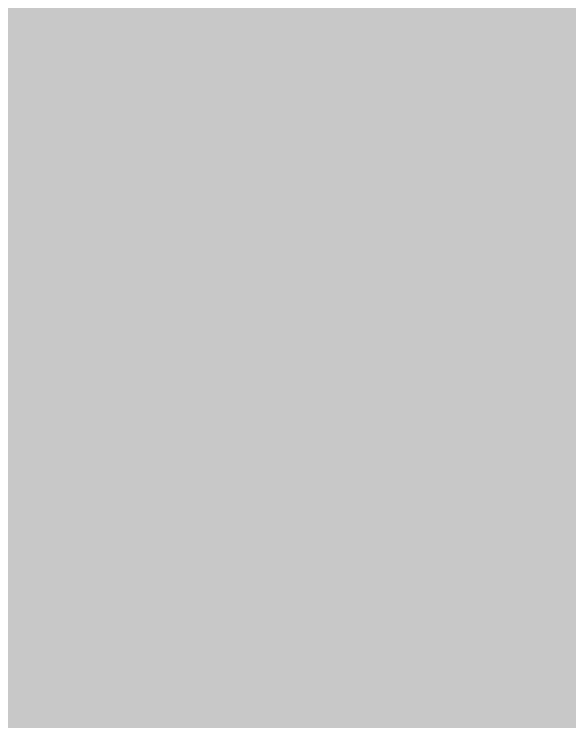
# Model space of a CAD drawing. Header units: inches. Extents: x -2 to 289, y -4 to 187.
# Drawn here: x 39.4967 to 39.7431, y 36.1077 to 36.4215 of the extents above; entities that cross this region are included whole.
import ezdxf

# ---------------------------------------------------------------- set-up
doc = ezdxf.new("R2010")
doc.units = ezdxf.units.IN
for name, color, linetype in [('Bottom Layer', 5, 'Continuous'), ('Drill Drawing', 1, 'Continuous'), ('Layer 1', 16, 'Continuous'), ('Layer 2', 76, 'Continuous'), ('Top Layer', 1, 'Continuous'), ('Via Holes', 16, 'Continuous')]:
    doc.layers.add(name, color=color, linetype=linetype)

msp = doc.modelspace()

# ---------------------------------------------------------------- hatches: boundary and pattern name
at = {"layer": 'Bottom Layer'}
h = msp.add_hatch(color=5, dxfattribs=at)
edge = h.paths.add_edge_path()
edge.add_arc((39.7764, 36.14205), 0.3, 0, 360)
at = {"layer": 'Layer 1'}
h = msp.add_hatch(color=16, dxfattribs=at)
edge = h.paths.add_edge_path()
edge.add_arc((39.7764, 36.14205), 0.3, 0, 360)
at = {"layer": 'Layer 2'}
h = msp.add_hatch(color=76, dxfattribs=at)
edge = h.paths.add_edge_path()
edge.add_arc((39.7764, 36.14205), 0.3, 0, 360)
at = {"layer": 'Top Layer'}
h = msp.add_hatch(color=1, dxfattribs=at)
edge = h.paths.add_edge_path()
edge.add_arc((39.7764, 36.14205), 0.3, 0, 360)
at = {"layer": 'Via Holes'}
h = msp.add_hatch(color=7, dxfattribs=at)
edge = h.paths.add_edge_path()
edge.add_arc((39.7764, 36.14205), 0.15, 0, 360)

# ---------------------------------------------------------------- linework, layer by layer
at = {"layer": 'Bottom Layer', "const_width": 0.762}
for points in [[(39.7764, 36.14205), (39.7764, 37.05752)], [(33.00596, 36.14205), (39.7764, 36.14205)]]:
    msp.add_lwpolyline(points, dxfattribs=at)
at = {"layer": 'Bottom Layer', "const_width": 0.381}
msp.add_lwpolyline([(39.5859, 36.14205, 1), (39.9669, 36.14205, 1)], format="xyb", close=True, dxfattribs=at)
msp.add_lwpolyline([(39.5859, 36.14205, 1), (39.9669, 36.14205, 1)], format="xyb", close=True, dxfattribs=at)
at = {"layer": 'Drill Drawing', "const_width": 0.0508}
for points in [[(39.5224, 36.39605), (39.7764, 36.26905)], [(39.5224, 36.39605), (39.6494, 36.14205)], [(39.624, 36.29445), (39.7764, 36.21825)], [(39.624, 36.29445), (39.7002, 36.14205)], [(39.5224, 35.88805), (39.6494, 36.14205)], [(39.624, 35.98965), (39.7002, 36.14205)]]:
    msp.add_lwpolyline(points, dxfattribs=at)
at = {"layer": 'Drill Drawing', "const_width": 0.0254}
for points in [[(39.5097, 36.39605, 1), (39.5351, 36.39605, 1)], [(39.5097, 36.39605, 1), (39.5351, 36.39605, 1)], [(39.6113, 36.29445, 1), (39.6367, 36.29445, 1)], [(39.6113, 36.29445, 1), (39.6367, 36.29445, 1)], [(39.6367, 36.14205, 1), (39.6621, 36.14205, 1)], [(39.6367, 36.14205, 1), (39.6621, 36.14205, 1)], [(39.6875, 36.14205, 1), (39.7129, 36.14205, 1)], [(39.6875, 36.14205, 1), (39.7129, 36.14205, 1)]]:
    msp.add_lwpolyline(points, format="xyb", close=True, dxfattribs=at)
at = {"layer": 'Top Layer', "const_width": 0.635}
for points in [[(39.7764, 36.14205), (39.7764, 37.05752)], [(39.7764, 29.53172), (39.7764, 36.14205)]]:
    msp.add_lwpolyline(points, dxfattribs=at)
at = {"layer": 'Top Layer', "const_width": 0.3175}
msp.add_lwpolyline([(39.61765, 36.14205, 1), (39.93515, 36.14205, 1)], format="xyb", close=True, dxfattribs=at)
msp.add_lwpolyline([(39.61765, 36.14205, 1), (39.93515, 36.14205, 1)], format="xyb", close=True, dxfattribs=at)

doc.saveas('drawing.dxf')
